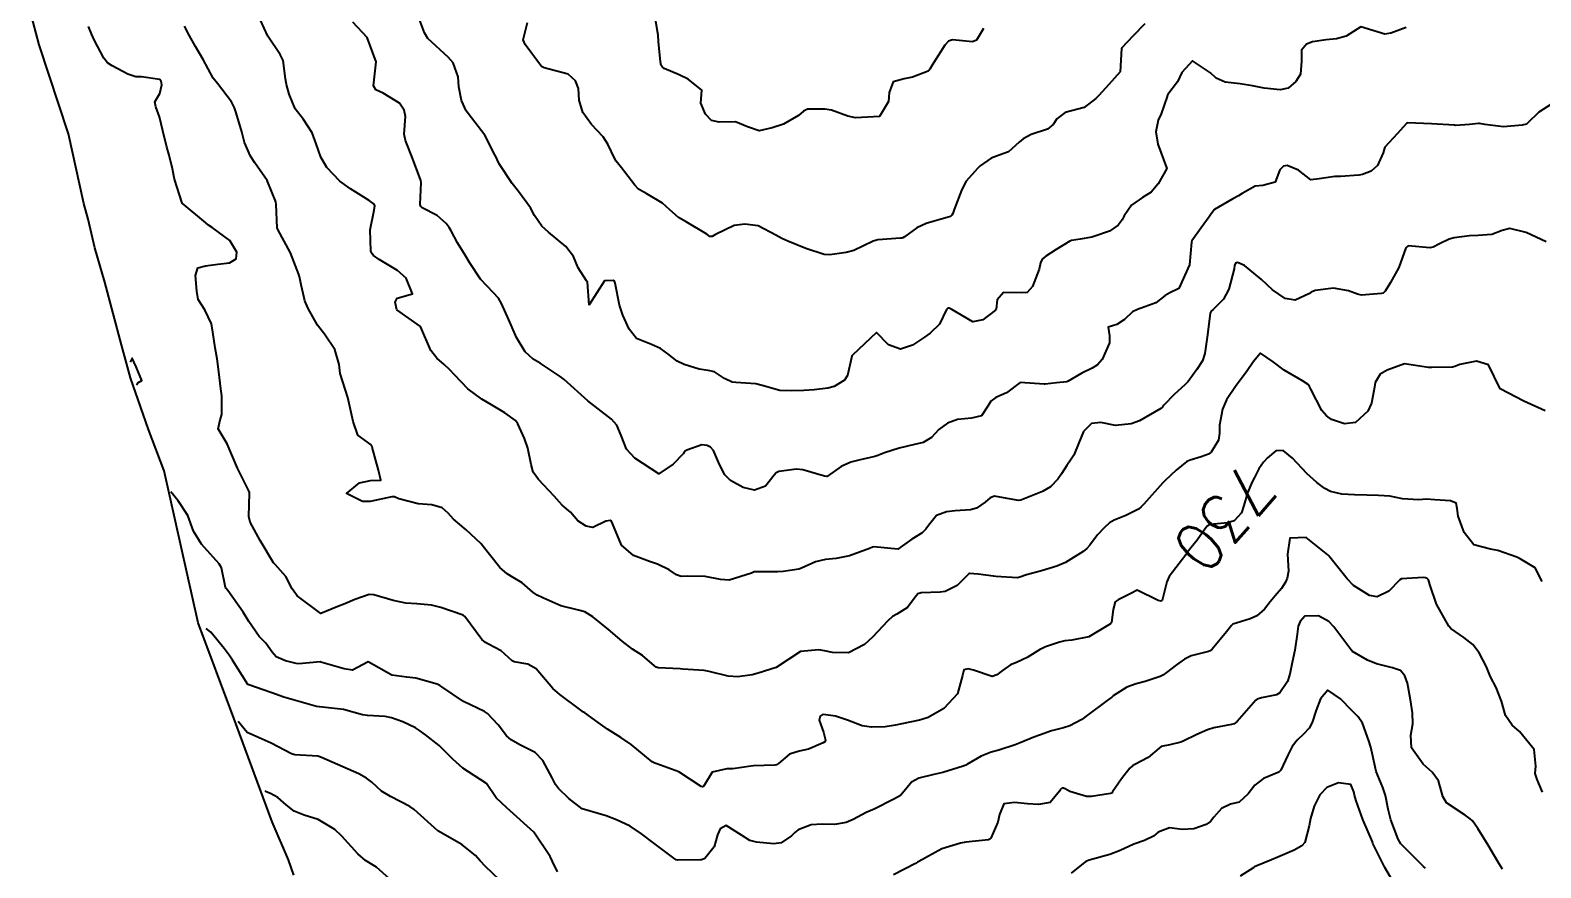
# Model space of a CAD drawing. Header units: metres. Extents: x 318500 to 325275, y 7408834 to 7428799.
# Drawn here: x 319979.1 to 320105, y 7412549.9 to 7412619.7 of the extents above; entities that cross this region are included whole.
import ezdxf
from ezdxf.enums import TextEntityAlignment as Align

# ---------------------------------------------------------------- set-up
doc = ezdxf.new("R2010")
doc.units = ezdxf.units.M
doc.header["$MEASUREMENT"] = 0
for name, color, linetype in [('Area', 45, 'Continuous'), ('Cotas', 45, 'Continuous'), ('Curvas de Nivel 1m', 11, 'Continuous'), ('Curvas de Nivel 5m', 15, 'Continuous')]:
    doc.layers.add(name, color=color, linetype=linetype)
doc.styles.add('Style-STANDARD', font='STANDARD.shx')

msp = doc.modelspace()

# ---------------------------------------------------------------- linework, layer by layer
at = {"layer": 'Area'}
msp.add_lwpolyline([(320001.07, 7412549.3), (320000.64, 7412550.6), (319999.27, 7412553.76), (319996.08, 7412562.39), (319993.1, 7412570.34), (319990.26, 7412583), (319988.97, 7412586.43), (319987.47, 7412590.73), (319986.7, 7412593.49), (319985.32, 7412598.7), (319984.49, 7412601.56), (319983.93, 7412603.95), (319983.57, 7412605.27), (319982.3, 7412611.08), (319979.84, 7412618.48), (319979.1, 7412621.3)], dxfattribs=at)
at = {"layer": 'Curvas de Nivel 1m', "flags": 128}
for points, elevation in [([(320105.44, 7412602.08), (320103.77, 7412602.84), (320102.41, 7412603.17), (320101.77, 7412603.02), (320100.9, 7412602.69), (320099.76, 7412602.6), (320099.05, 7412602.56), (320097.76, 7412602.39), (320097.35, 7412602.29), (320096.54, 7412601.89), (320096.02, 7412601.62), (320095.75, 7412601.57), (320093.92, 7412601.74), (320093.74, 7412601.58), (320093.15, 7412599.93), (320092.45, 7412598.68), (320092.01, 7412597.95), (320091.85, 7412597.8), (320091.7, 7412597.77), (320090.03, 7412597.64), (320089.7, 7412597.7), (320088.95, 7412597.99), (320087.7, 7412598.22), (320086.17, 7412598.02), (320085.84, 7412597.89), (320085.7, 7412597.77), (320084.52, 7412597.21), (320083.69, 7412597.35), (320082.62, 7412598.07), (320081.71, 7412598.94), (320081.08, 7412599.46), (320080.29, 7412600.1), (320079.72, 7412600.36), (320079.55, 7412600.29), (320079.47, 7412600.11), (320079.44, 7412599.83), (320079, 7412598.12), (320078.53, 7412597.29), (320077.67, 7412596.42), (320077.52, 7412596.29), (320077.42, 7412596.14), (320077.24, 7412594.55), (320077.19, 7412594.14), (320076.99, 7412592.78), (320076.78, 7412592.15), (320076.32, 7412591.44), (320075.59, 7412590.43), (320075.47, 7412590.29), (320075.32, 7412590.16), (320074.42, 7412589.34), (320073.56, 7412588.45), (320073.45, 7412588.31), (320073.33, 7412588.19), (320071.55, 7412587.16), (320070.86, 7412586.91), (320069.55, 7412586.77), (320068.32, 7412587.03), (320067.55, 7412586.93), (320066.87, 7412586.28), (320066.49, 7412585.32), (320066.06, 7412584.29), (320065.84, 7412583.96), (320065.5, 7412583.43), (320065.05, 7412582.74), (320064.74, 7412582.31), (320064.12, 7412581.67), (320063.47, 7412581.26), (320061.65, 7412580.54), (320061.46, 7412580.51), (320059.9, 7412580.8), (320059.46, 7412580.87), (320059.1, 7412580.75), (320058.69, 7412580.39), (320057.96, 7412579.88), (320057.45, 7412579.75), (320056.19, 7412579.67), (320055.45, 7412579.58), (320054.63, 7412579.26), (320053.95, 7412578.45), (320053.75, 7412578.13), (320053.42, 7412577.84), (320052.58, 7412577.3), (320051.4, 7412576.48), (320049.4, 7412576.65), (320049.29, 7412576.63), (320049.04, 7412576.52), (320047.39, 7412575.91), (320046.26, 7412575.68), (320045.39, 7412575.6), (320044.53, 7412575.42), (320043.37, 7412574.88), (320043.16, 7412574.8), (320041.84, 7412574.61), (320041.37, 7412574.58), (320039.44, 7412574.57), (320039.37, 7412574.56), (320039.21, 7412574.48), (320037.36, 7412573.89), (320036.63, 7412573.95), (320035.36, 7412574.18), (320033.86, 7412574.22), (320033.36, 7412574.2), (320032.96, 7412574.32), (320032.35, 7412574.74), (320031.38, 7412575.23), (320030.71, 7412575.43), (320029.39, 7412575.93), (320028.37, 7412576.79), (320027.62, 7412578.61), (320027.54, 7412578.8), (320027.43, 7412578.85), (320027.07, 7412578.81), (320025.99, 7412578.26), (320025.42, 7412578.38), (320024.74, 7412578.84), (320024.13, 7412579.54), (320023.44, 7412580.13), (320022.77, 7412580.87), (320021.47, 7412582.26), (320021.02, 7412582.89), (320020.85, 7412583.53), (320020.57, 7412584.89), (320020.3, 7412585.68), (320019.74, 7412586.91), (320019.53, 7412587.18), (320018.65, 7412587.82), (320017.55, 7412588.48), (320016.74, 7412588.95), (320015.57, 7412589.83), (320014.47, 7412590.98), (320014.04, 7412591.43), (320013.6, 7412591.85), (320013, 7412592.39), (320012.49, 7412593.01), (320011.64, 7412595.02), (320009.66, 7412596.4), (320009.51, 7412597.04), (320009.67, 7412597.39), (320010.96, 7412597.74), (320010.44, 7412599.03), (320009.7, 7412599.69), (320008.17, 7412600.61), (320007.72, 7412600.92), (320007.59, 7412601.07), (320007.5, 7412601.29), (320007.42, 7412603.08), (320007.77, 7412604.7), (320007.82, 7412605.07), (320007.77, 7412605.22), (320007.35, 7412605.5), (320005.79, 7412606.48), (320004.9, 7412607.11), (320003.82, 7412608.27), (320003.32, 7412609.13), (320002.94, 7412610.23), (320002.6, 7412611.14), (320001.87, 7412612.25), (320001.19, 7412613.16), (320000.68, 7412614.38), (320000.47, 7412615.17), (320000.39, 7412615.65), (320000.17, 7412617.18), (319999.94, 7412617.68), (319998.9, 7412619.19), (319997.99, 7412621.2)], 732), ([(320105.35, 7412587.98), (320103.58, 7412588.81), (320101.59, 7412589.82), (320100.62, 7412591.83), (320099.62, 7412592.13), (320098.24, 7412591.86), (320097.81, 7412591.68), (320097.62, 7412591.64), (320095.91, 7412591.6), (320095.62, 7412591.61), (320093.62, 7412591.92), (320092.17, 7412591.38), (320091.61, 7412591.04), (320091.19, 7412590.36), (320091.12, 7412589.96), (320090.89, 7412588.64), (320090.56, 7412587.97), (320089.55, 7412587.03), (320088.63, 7412586.91), (320087.55, 7412587.28), (320087.12, 7412587.57), (320086.74, 7412588.01), (320085.83, 7412589.79), (320085.71, 7412590.03), (320085.59, 7412590.19), (320085.14, 7412590.49), (320083.61, 7412591.38), (320082.67, 7412592.07), (320081.63, 7412592.8), (320081.03, 7412592.09), (320080.47, 7412591.24), (320079.59, 7412590.11), (320078.79, 7412588.91), (320078.45, 7412588.13), (320078.22, 7412586.8), (320078.22, 7412586.13), (320078.12, 7412585.54), (320077.52, 7412584.56), (320077.28, 7412584.37), (320076.67, 7412584.15), (320075.77, 7412583.89), (320075.5, 7412583.76), (320074.61, 7412583.05), (320073.67, 7412582.19), (320073.48, 7412581.99), (320071.9, 7412580.21), (320071.69, 7412579.98), (320071.45, 7412579.79), (320070.4, 7412579.28), (320069.44, 7412578.88), (320069.04, 7412578.65), (320068.59, 7412578.25), (320068.03, 7412577.65), (320067.41, 7412576.8), (320067.16, 7412576.52), (320066.84, 7412576.28), (320065.39, 7412575.37), (320064.66, 7412575.04), (320063.38, 7412574.66), (320062.12, 7412574.34), (320061.58, 7412574.14), (320061.38, 7412574.08), (320059.57, 7412574.19), (320059.38, 7412574.21), (320058.11, 7412574.39), (320057.38, 7412574.43), (320057.33, 7412574.4), (320056.34, 7412573.44), (320055.36, 7412572.94), (320054.92, 7412572.88), (320053.36, 7412572.84), (320053.08, 7412572.74), (320052.85, 7412572.46), (320052.21, 7412571.6), (320051.33, 7412571.06), (320050.96, 7412570.85), (320050.58, 7412570.49), (320049.3, 7412569.15), (320048.97, 7412568.83), (320048.63, 7412568.52), (320047.28, 7412567.82), (320045.97, 7412567.87), (320045.28, 7412568.01), (320044.81, 7412568.09), (320043.28, 7412567.94), (320041.27, 7412566.62), (320039.77, 7412566.13), (320039.26, 7412566), (320038.07, 7412565.84), (320037.26, 7412565.88), (320035.69, 7412566.27), (320035.26, 7412566.35), (320033.5, 7412566.48), (320033.27, 7412566.49), (320031.43, 7412566.59), (320031.27, 7412566.63), (320031.12, 7412566.75), (320030.13, 7412567.62), (320029.28, 7412568.14), (320028.44, 7412568.79), (320027.3, 7412569.78), (320025.99, 7412570.82), (320025.33, 7412571.26), (320024.78, 7412571.38), (320023.33, 7412571.76), (320021.82, 7412572.4), (320021.35, 7412572.63), (320020.98, 7412572.89), (320020.11, 7412573.65), (320019.36, 7412574.1), (320018.85, 7412574.4), (320018.24, 7412574.93), (320017.39, 7412576.03), (320016.65, 7412576.95), (320015.42, 7412578.08), (320014.37, 7412578.98), (320013.92, 7412579.46), (320013.44, 7412579.92), (320012.58, 7412580.15), (320011.44, 7412580.24), (320009.82, 7412580.66), (320009.45, 7412580.82), (320009.23, 7412580.82), (320007.44, 7412580.45), (320006.8, 7412580.44), (320005.45, 7412581.1), (320006.55, 7412582), (320007.47, 7412582.19), (320008.31, 7412582.22), (320008.13, 7412583.06), (320007.61, 7412584.97), (320007.57, 7412585.07), (320007.55, 7412585.11), (320007.51, 7412585.16), (320006.4, 7412585.97), (320006.01, 7412587.09), (320005.56, 7412589.1), (320004.92, 7412591.11), (320004.85, 7412591.85), (320004.5, 7412593.11), (320003.63, 7412594.38), (320003.04, 7412595.13), (320002.28, 7412596.52), (320002, 7412597.15), (320001.92, 7412597.4), (320001.68, 7412598.5), (320001.57, 7412599.03), (320001.54, 7412599.15), (320001.48, 7412599.36), (320000.8, 7412601.16), (319999.75, 7412603.09), (319999.71, 7412603.18), (319999.69, 7412603.24), (319999.59, 7412605.18), (319999.56, 7412605.4), (319998.84, 7412607.19), (319997.82, 7412608.64), (319997.45, 7412609.21), (319996.97, 7412610.34), (319996.73, 7412611.22), (319996.28, 7412612.82), (319996.13, 7412613.23), (319995.89, 7412613.72), (319994.71, 7412615.25), (319994.36, 7412615.7), (319993.92, 7412616.47), (319993.52, 7412617.26), (319992.89, 7412618.33), (319992.34, 7412619.28), (319991.97, 7412620.03)], 731), ([(320105.91, 7412613.57), (320104.81, 7412612.86), (320103.88, 7412611.95), (320103.79, 7412611.88), (320103.43, 7412611.8), (320101.88, 7412611.66), (320100.32, 7412611.84), (320099.88, 7412611.92), (320099.8, 7412611.92), (320099.03, 7412611.85), (320097.88, 7412611.77), (320097.78, 7412611.78), (320095.88, 7412611.9), (320093.88, 7412611.98), (320093.84, 7412611.96), (320093.79, 7412611.92), (320093.01, 7412611.07), (320092, 7412609.95), (320091.95, 7412609.86), (320091.85, 7412609.49), (320091.37, 7412608.42), (320090.84, 7412607.96), (320090.12, 7412607.68), (320089.82, 7412607.61), (320088.29, 7412607.52), (320087.82, 7412607.52), (320086.52, 7412607.32), (320085.82, 7412607.23), (320084.78, 7412608.05), (320083.84, 7412608.42), (320083.53, 7412608.37), (320083.25, 7412608.07), (320082.84, 7412607.05), (320081.81, 7412606.76), (320081.18, 7412606.72), (320080.11, 7412606.11), (320079.8, 7412605.89), (320079.32, 7412605.64), (320077.79, 7412604.77), (320077.52, 7412604.4), (320077.36, 7412604.14), (320076.69, 7412603.23), (320075.91, 7412602.16), (320075.87, 7412602.04), (320075.72, 7412600.16), (320074.83, 7412598.17), (320074.07, 7412597.81), (320073.69, 7412597.59), (320072.9, 7412596.99), (320071.67, 7412596.54), (320071.43, 7412596.47), (320070.97, 7412596.23), (320070.3, 7412595.59), (320069.65, 7412595.19), (320068.94, 7412594.96), (320069.04, 7412594.25), (320069.04, 7412593.66), (320068.44, 7412592.26), (320068.05, 7412591.82), (320067.61, 7412591.55), (320066.74, 7412591.14), (320065.59, 7412590.45), (320065.49, 7412590.4), (320064.63, 7412590.31), (320063.68, 7412590.22), (320063.59, 7412590.22), (320061.59, 7412590.35), (320060.45, 7412589.49), (320059.57, 7412589.1), (320059.16, 7412588.79), (320058.91, 7412588.39), (320058.37, 7412587.57), (320057.55, 7412587.37), (320056.39, 7412587.26), (320055.55, 7412586.97), (320054.83, 7412586.44), (320054.22, 7412585.76), (320053.52, 7412585.36), (320052.8, 7412585.18), (320051.52, 7412584.89), (320050.3, 7412584.5), (320049.75, 7412584.27), (320049.5, 7412584.18), (320048.16, 7412583.87), (320047.5, 7412583.72), (320046.69, 7412583.35), (320045.55, 7412582.56), (320045.51, 7412582.53), (320045.48, 7412582.52), (320045.3, 7412582.56), (320043.49, 7412583.08), (320042.95, 7412583.14), (320041.48, 7412582.95), (320041.27, 7412582.84), (320041.09, 7412582.62), (320040.38, 7412581.72), (320039.46, 7412581.38), (320038.51, 7412581.61), (320037.47, 7412582.19), (320036.96, 7412582.68), (320036.47, 7412583.71), (320036.05, 7412584.69), (320035.78, 7412584.96), (320035.51, 7412585.11), (320035.06, 7412585.16), (320033.82, 7412584.72), (320033.64, 7412584.59), (320033.51, 7412584.41), (320032.68, 7412583.54), (320031.48, 7412582.75), (320029.5, 7412584.05), (320028.78, 7412584.79), (320028.36, 7412585.95), (320028, 7412586.8), (320027.54, 7412587.31), (320025.56, 7412588.83), (320023.59, 7412590.59), (320023.26, 7412590.86), (320021.6, 7412591.96), (320021.02, 7412592.3), (320020.36, 7412592.9), (320019.63, 7412594.1), (320019.26, 7412594.92), (320018.99, 7412595.58), (320018.39, 7412596.93), (320018.12, 7412597.38), (320017.68, 7412597.85), (320016.62, 7412598.95), (320015.71, 7412600.35), (320015.35, 7412600.97), (320014.71, 7412602), (320014.19, 7412602.98), (320014.03, 7412603.27), (320013.76, 7412603.6), (320013.02, 7412604.26), (320011.77, 7412604.91), (320011.65, 7412605.02), (320011.61, 7412605.19), (320011.68, 7412607.02), (320011.66, 7412607.17), (320010.97, 7412609.03), (320010.37, 7412610.51), (320010.27, 7412611.04), (320010.39, 7412612.52), (320010.27, 7412613.04), (320009.89, 7412613.63), (320008.51, 7412614.45), (320007.91, 7412614.74), (320007.72, 7412615.07), (320007.93, 7412617.07), (320007.17, 7412619.08), (320005.98, 7412620.37)], 733), ([(320093.77, 7412619.92), (320092.48, 7412619.45), (320091.98, 7412619.38), (320089.99, 7412619.98), (320088.77, 7412619.2), (320087.97, 7412618.99), (320087.09, 7412618.89), (320085.97, 7412618.72), (320085.47, 7412618.54), (320085.05, 7412618.04), (320085.03, 7412617.12), (320084.95, 7412616.04), (320084.56, 7412615.42), (320083.92, 7412614.87), (320083.27, 7412614.72), (320081.92, 7412614.87), (320080.96, 7412615.06), (320079.93, 7412615.23), (320078.69, 7412615.36), (320077.93, 7412615.71), (320077.46, 7412616.14), (320075.95, 7412617.16), (320075.06, 7412616.17), (320074.7, 7412615.41), (320073.91, 7412614.33), (320073.86, 7412614.24), (320073.84, 7412614.19), (320073.34, 7412612.74), (320073.11, 7412612.2), (320072.9, 7412611.23), (320073.08, 7412610.2), (320073.83, 7412608.19), (320073.11, 7412606.9), (320072.51, 7412606.21), (320071.8, 7412605.77), (320070.89, 7412605.12), (320070.27, 7412604.24), (320070.1, 7412603.91), (320069.77, 7412603.45), (320069.05, 7412602.96), (320067.75, 7412602.52), (320067.56, 7412602.47), (320066.61, 7412602.29), (320065.87, 7412602.18), (320065.75, 7412602.13), (320064.6, 7412601.44), (320063.73, 7412600.87), (320063.42, 7412600.63), (320063.29, 7412600.33), (320063.19, 7412599.8), (320062.64, 7412598.34), (320062.17, 7412597.86), (320061.69, 7412597.82), (320060.22, 7412597.84), (320059.68, 7412597.24), (320059.59, 7412596.46), (320059.53, 7412596.38), (320058.49, 7412595.56), (320057.66, 7412595.41), (320055.9, 7412596.43), (320055.67, 7412596.55), (320055.57, 7412596.54), (320055.47, 7412596.43), (320054.88, 7412595.21), (320054.1, 7412594.45), (320053.64, 7412594.14), (320052.64, 7412593.46), (320051.63, 7412593.14), (320050.63, 7412593.49), (320049.64, 7412594.51), (320047.62, 7412592.62), (320047.58, 7412592.58), (320047.56, 7412592.54), (320047.21, 7412590.93), (320046.96, 7412590.55), (320046.11, 7412590.03), (320045.58, 7412589.89), (320044.42, 7412589.74), (320043.58, 7412589.69), (320042.53, 7412589.66), (320041.58, 7412589.68), (320040.11, 7412590.11), (320039.58, 7412590.25), (320037.91, 7412590.34), (320037.59, 7412590.37), (320036.97, 7412590.68), (320036.14, 7412591.24), (320035.6, 7412591.35), (320034.86, 7412591.45), (320033.6, 7412591.84), (320033.02, 7412592.14), (320032.23, 7412592.74), (320031.62, 7412593.18), (320030.87, 7412593.51), (320029.63, 7412594.02), (320029.01, 7412594.79), (320028.49, 7412595.96), (320028.21, 7412596.79), (320027.85, 7412598.63), (320027.8, 7412598.8), (320027.69, 7412598.86), (320026.97, 7412598.81), (320025.67, 7412596.83), (320025.55, 7412598.7), (320025.47, 7412598.83), (320024.77, 7412599.91), (320024.37, 7412600.85), (320023.73, 7412601.69), (320022.3, 7412602.87), (320021.75, 7412603.38), (320021.14, 7412604.26), (320020.79, 7412604.89), (320019.79, 7412606.26), (320019.26, 7412606.92), (320018.19, 7412608.57), (320018.01, 7412608.94), (320017.96, 7412609.06), (320017.83, 7412609.32), (320016.98, 7412610.95), (320015.87, 7412612.39), (320015.42, 7412612.97), (320015.04, 7412613.83), (320014.82, 7412614.98), (320014.76, 7412615.82), (320014.36, 7412616.98), (320013.94, 7412617.46), (320012.24, 7412619.02), (320011.97, 7412619.47), (320011.38, 7412621.03)], 734), ([(320058.54, 7412619.84), (320057.97, 7412618.87), (320057.64, 7412618.73), (320055.97, 7412618.89), (320055.62, 7412618.78), (320055.32, 7412618.44), (320054.27, 7412616.78), (320054.06, 7412616.46), (320054.02, 7412616.38), (320053.94, 7412616.28), (320052.63, 7412615.78), (320051.93, 7412615.64), (320051.02, 7412615.39), (320050.67, 7412614.5), (320050.64, 7412613.76), (320049.88, 7412612.51), (320047.88, 7412612.4), (320047.23, 7412612.55), (320045.89, 7412613.03), (320045.33, 7412613.13), (320043.89, 7412613.11), (320043.53, 7412612.95), (320043.13, 7412612.6), (320041.87, 7412611.87), (320040.92, 7412611.58), (320039.86, 7412611.32), (320038.88, 7412611.64), (320037.87, 7412612.06), (320036.52, 7412612.05), (320035.87, 7412612.19), (320035.37, 7412612.71), (320034.99, 7412613.61), (320035.08, 7412614.71), (320033.92, 7412615.62), (320033.18, 7412615.99), (320031.93, 7412616.52), (320031.79, 7412616.61), (320031.67, 7412616.75), (320031.62, 7412617.07), (320031.47, 7412618.76), (320031.42, 7412619.3), (320031.19, 7412620.76)], 736), ([(319987.96, 7412590.17), (319988.08, 7412590.32), (319988.4, 7412590.51), (319988.07, 7412591.33), (319987.93, 7412591.67), (319987.6, 7412592.38), (319987.42, 7412592.05)], 729), ([(320105.14, 7412556.23), (320104.67, 7412557.29), (320104.52, 7412557.77), (320104.56, 7412558.38), (320104.43, 7412559.77), (320103.21, 7412561.29), (320102.61, 7412561.8), (320102.04, 7412562.62), (320101.7, 7412563.81), (320101.26, 7412564.94), (320100.78, 7412565.82), (320100.45, 7412566.66), (320099.86, 7412567.83), (320099.31, 7412568.52), (320098.56, 7412569.1), (320097.48, 7412569.87), (320097.32, 7412570.06), (320096.28, 7412571.89), (320095.75, 7412573.52), (320095.62, 7412573.9), (320095.51, 7412574.03), (320095.38, 7412574.09), (320095.18, 7412574.1), (320093.38, 7412573.99), (320093.25, 7412573.92), (320092.33, 7412572.97), (320091.36, 7412572.49), (320090.72, 7412572.6), (320089.37, 7412573.44), (320088.84, 7412573.99), (320087.4, 7412575.81), (320087.31, 7412575.91), (320087.23, 7412576), (320085.42, 7412577.44), (320084.08, 7412577.39), (320083.88, 7412576.05), (320083.96, 7412574.63), (320083.86, 7412574.05), (320083.71, 7412573.71), (320083.37, 7412573.19), (320082.85, 7412572.58), (320082.43, 7412572.07), (320081.95, 7412571.47), (320081.33, 7412570.91), (320080.77, 7412570.65), (320079.32, 7412570.21), (320079.26, 7412570.17), (320079.21, 7412570.11), (320078.79, 7412569.59), (320077.6, 7412568.14), (320077.44, 7412567.99), (320077.3, 7412567.93), (320075.86, 7412567.58), (320075.29, 7412567.31), (320074.63, 7412566.82), (320073.8, 7412566.18), (320073.49, 7412565.96), (320073.26, 7412565.86), (320072.02, 7412565.45), (320071.26, 7412565.25), (320070.49, 7412564.98), (320069.34, 7412564.24), (320069.29, 7412564.19), (320069.24, 7412564.14), (320068.84, 7412563.85), (320067.22, 7412562.63), (320066.73, 7412562.28), (320065.75, 7412561.75), (320065.21, 7412561.59), (320064.2, 7412561.32), (320063.2, 7412560.97), (320062.73, 7412560.8), (320061.6, 7412560.34), (320061.31, 7412560.23), (320061.19, 7412560.18), (320059.83, 7412559.72), (320059.18, 7412559.56), (320058.34, 7412559.22), (320057.16, 7412558.52), (320057.08, 7412558.48), (320056.85, 7412558.4), (320055.15, 7412557.86), (320054.4, 7412557.69), (320053.15, 7412557.39), (320052.55, 7412557.06), (320052.07, 7412556.47), (320051.64, 7412555.96), (320051.12, 7412555.66), (320049.42, 7412554.82), (320049.11, 7412554.67), (320048.77, 7412554.52), (320047.68, 7412553.95), (320047.1, 7412553.7), (320046.12, 7412553.53), (320045.09, 7412553.55), (320044.17, 7412553.49), (320043.09, 7412553.08), (320042.81, 7412552.87), (320042.53, 7412552.6), (320041.69, 7412552), (320041.07, 7412551.91), (320039.64, 7412552.06), (320039.07, 7412552.21), (320038.38, 7412552.65), (320037.09, 7412553.45), (320036.6, 7412553.16), (320036.37, 7412552.68), (320036.09, 7412551.66), (320035.31, 7412550.69), (320035.12, 7412550.62), (320035.05, 7412550.6), (320034.95, 7412550.6), (320033.05, 7412550.57), (320032.92, 7412550.59), (320032.73, 7412550.72), (320031.07, 7412551.97), (320030.05, 7412552.76), (320029.09, 7412553.39), (320027.95, 7412553.93), (320027.1, 7412554.24), (320025.11, 7412554.83), (320023.99, 7412555.71), (320023.13, 7412556.53), (320022.87, 7412556.86), (320022.59, 7412557.41), (320021.82, 7412558.87), (320021.17, 7412559.52), (320019.91, 7412560.17), (320019.19, 7412560.58), (320018.79, 7412560.92), (320018.09, 7412561.82), (320017.21, 7412562.79), (320016.96, 7412562.94), (320015.22, 7412563.77), (320013.41, 7412564.99), (320013.24, 7412565.12), (320013.01, 7412565.22), (320011.25, 7412565.73), (320010.48, 7412565.8), (320009.25, 7412565.96), (320007.27, 7412567.07), (320005.96, 7412566.39), (320005.26, 7412566.51), (320003.32, 7412567.06), (320003.27, 7412567.07), (320001.5, 7412566.91), (320001.27, 7412566.93), (320000.37, 7412567.16), (319999.61, 7412567.51), (319999.28, 7412567.88), (319998.73, 7412568.63), (319998.19, 7412569.19), (319997.31, 7412570.43), (319996.85, 7412571.21), (319995.56, 7412573.01), (319995.4, 7412573.23), (319995.38, 7412573.26), (319995.35, 7412573.41), (319995.04, 7412574.91), (319994.86, 7412575.24), (319993.39, 7412576.88), (319992.72, 7412577.96), (319992.24, 7412579.27), (319991.44, 7412580.5), (319990.81, 7412581.24)], 729), ([(320101.79, 7412549.81), (320101.51, 7412550.26), (320101.07, 7412551), (320100.6, 7412551.82), (320099.73, 7412553.21), (320099.3, 7412553.84), (320099.11, 7412554.01), (320098.67, 7412554.3), (320097.13, 7412555.33), (320096.83, 7412555.87), (320096.45, 7412557.17), (320095.94, 7412557.89), (320095.17, 7412558.57), (320094.22, 7412559.91), (320094.15, 7412560.96), (320094.33, 7412561.91), (320094.3, 7412562.84), (320094.12, 7412563.91), (320093.87, 7412565.31), (320093.65, 7412565.92), (320093.28, 7412566.35), (320092.62, 7412566.59), (320091.28, 7412566.91), (320090.55, 7412567.22), (320089.3, 7412567.95), (320089.27, 7412567.98), (320089.16, 7412568.12), (320087.75, 7412570), (320087.33, 7412570.43), (320086.45, 7412570.9), (320085.33, 7412570.88), (320084.93, 7412570.43), (320084.77, 7412570.04), (320084.67, 7412569.39), (320084.48, 7412568.04), (320084.27, 7412567.03), (320084.06, 7412566.05), (320083.88, 7412565.43), (320083.25, 7412564.5), (320082.97, 7412564.34), (320081.71, 7412564.08), (320081.35, 7412563.97), (320081.24, 7412563.89), (320079.68, 7412562.1), (320079.42, 7412561.91), (320079.22, 7412561.85), (320077.75, 7412561.59), (320077.21, 7412561.43), (320076.32, 7412561.03), (320075.19, 7412560.46), (320074.98, 7412560.38), (320074.08, 7412560.18), (320073.35, 7412560.02), (320073.19, 7412559.9), (320072.27, 7412559.11), (320071.16, 7412558.52), (320070.96, 7412558.42), (320070.75, 7412558.22), (320070.04, 7412557.34), (320069.29, 7412556.24), (320069.23, 7412556.15), (320069.14, 7412556.11), (320067.55, 7412555.85), (320067.13, 7412555.85), (320065.74, 7412556.29), (320065.35, 7412556.5), (320065.14, 7412556.59), (320064.97, 7412556.47), (320064.87, 7412556.3), (320064.09, 7412555.35), (320063.12, 7412555.2), (320062.21, 7412555.24), (320061.12, 7412555.35), (320060.25, 7412555.24), (320059.89, 7412554.37), (320059.74, 7412553.73), (320059.15, 7412552.38), (320059.08, 7412552.3), (320058.96, 7412552.26), (320057.08, 7412552.05), (320056.64, 7412551.97), (320055.07, 7412551.51), (320053.15, 7412550.45), (320053.09, 7412550.41), (320053.05, 7412550.39), (320052.89, 7412550.29), (320051.04, 7412549.35)], 728), ([(320023.04, 7412549.59), (320022.64, 7412550.45), (320022.43, 7412550.86), (320021.08, 7412552.88), (320019.11, 7412554.67), (320018.81, 7412554.91), (320017.94, 7412555.75), (320017.13, 7412556.94), (320015.15, 7412558.21), (320014.33, 7412558.97), (320013.18, 7412560.11), (320012.05, 7412561.01), (320011.55, 7412561.37), (320011.2, 7412561.59), (320010.16, 7412562.07), (320009.2, 7412562.41), (320008.68, 7412562.52), (320007.21, 7412562.61), (320006.8, 7412562.67), (320005.21, 7412563.1), (320003.21, 7412563.32), (320002.97, 7412563.37), (320001.22, 7412563.86), (320000.24, 7412564.15), (319999.23, 7412564.49), (319997.24, 7412565.2), (319995.96, 7412567.22), (319995.69, 7412567.64), (319995.28, 7412568.19), (319994.15, 7412569.55), (319993.77, 7412569.85)], 728), ([(320095.38, 7412549.9), (320095.2, 7412550.04), (320095.06, 7412550.16), (320093.33, 7412551.92), (320093.09, 7412552.32), (320092.5, 7412553.93), (320092.26, 7412554.8), (320092.04, 7412555.94), (320091.83, 7412556.62), (320091.27, 7412557.95), (320091.17, 7412558.33), (320090.81, 7412559.96), (320090.66, 7412560.49), (320090.13, 7412561.97), (320089.76, 7412562.51), (320089.23, 7412563.02), (320088.3, 7412563.99), (320087.25, 7412564.73), (320086.62, 7412564.01), (320086.26, 7412563.05), (320085.94, 7412562.02), (320085.67, 7412561.56), (320085.21, 7412561.06), (320084.69, 7412560.55), (320084.27, 7412560.04), (320083.91, 7412559.32), (320083.33, 7412558.06), (320083.16, 7412557.88), (320081.88, 7412557.35), (320081.15, 7412556.8), (320080.61, 7412556.09), (320079.84, 7412555.39), (320079.13, 7412555.22), (320078.38, 7412554.86), (320077.73, 7412554.13), (320077.45, 7412553.79), (320077.1, 7412553.52), (320076.08, 7412553.17), (320075.09, 7412553.11), (320074.03, 7412553.24), (320073.09, 7412552.89), (320072.72, 7412552.56), (320071.95, 7412552.21), (320071.08, 7412551.9), (320069.94, 7412551.36), (320069.07, 7412551.03), (320067.35, 7412550.55), (320067.06, 7412550.44), (320066.84, 7412550.27), (320065.86, 7412549.47)], 727), ([(320018.22, 7412548.92), (320017.04, 7412550.04), (320016.6, 7412550.49), (320016.21, 7412550.94), (320015.06, 7412551.86), (320013.08, 7412552.99), (320011.11, 7412554.77), (320010.73, 7412555.02), (320009.12, 7412555.85), (320008.39, 7412556.32), (320007.57, 7412557.06), (320007.13, 7412557.4), (320006.48, 7412557.74), (320005.15, 7412558.34), (320003.37, 7412559.12), (320003.16, 7412559.2), (320003.06, 7412559.23), (320001.16, 7412559.34), (320000.89, 7412559.42), (319999.18, 7412560.31), (319997.19, 7412561.2), (319996.44, 7412562.11)], 727), ([(320093.03, 7412548.15), (320091.99, 7412549.94), (320091.69, 7412550.56), (320091.08, 7412551.79), (320091.02, 7412551.89), (320091, 7412551.95), (320090.95, 7412552.08), (320090.16, 7412553.96), (320089.61, 7412555.49), (320089.47, 7412555.98), (320089.41, 7412556.24), (320089.15, 7412556.87), (320088.14, 7412557), (320087.15, 7412556.61), (320086.58, 7412556.01), (320086.09, 7412555.05), (320085.79, 7412554.02), (320085.69, 7412553.43), (320085.31, 7412552.03), (320085.08, 7412551.74), (320084.43, 7412551.4), (320083.07, 7412550.8), (320082.55, 7412550.58), (320081.31, 7412550.08), (320081.14, 7412550), (320081.06, 7412549.95), (320079.92, 7412549.22)], 726), ([(320009.03, 7412549.04), (320007.95, 7412549.97), (320007.04, 7412550.52), (320006.41, 7412551.08), (320005.07, 7412552.57), (320004.48, 7412553.1), (320003.09, 7412553.94), (320001.93, 7412554.31), (320001.1, 7412554.64), (320000.43, 7412555.16), (319999.73, 7412555.78), (319999.12, 7412556.12), (319998.77, 7412556.24), (319998.67, 7412556.33)], 726)]:
    msp.add_lwpolyline(points, dxfattribs=dict(at, elevation=elevation))
at = {"layer": 'Curvas de Nivel 5m', "flags": 128}
for points, elevation in [([(320105.1, 7412573.76), (320104.52, 7412574.9), (320103.4, 7412575.59), (320103.27, 7412575.66), (320103, 7412575.8), (320101.41, 7412576.36), (320100.78, 7412576.46), (320099.41, 7412576.83), (320098.59, 7412577.85), (320098.09, 7412579.22), (320098.02, 7412579.86), (320097.92, 7412580.31), (320097.47, 7412580.48), (320096.16, 7412580.58), (320095.47, 7412580.63), (320094.79, 7412580.58), (320093.47, 7412580.67), (320092.4, 7412580.87), (320091.47, 7412580.95), (320090.48, 7412580.97), (320089.47, 7412581), (320088.4, 7412581.06), (320087.47, 7412581.26), (320086.98, 7412581.52), (320086.33, 7412582.02), (320085.49, 7412582.77), (320084.3, 7412584.05), (320083.52, 7412584.69), (320082.91, 7412584.67), (320082.2, 7412584.07), (320081.87, 7412583.71), (320081.5, 7412583.15), (320081.12, 7412582.45), (320080.93, 7412582.09), (320080.53, 7412581.16), (320080.23, 7412580.1), (320080.05, 7412579.5), (320079.44, 7412578.84), (320078.89, 7412578.67), (320077.44, 7412578.53), (320077.19, 7412578.39), (320077, 7412578.14), (320076.35, 7412577.22), (320075.48, 7412576.16), (320075.45, 7412576.11), (320075.4, 7412576), (320074.02, 7412574.18), (320073.81, 7412573.75), (320073.43, 7412572.19), (320073.39, 7412572.15), (320073.35, 7412572.13), (320073.09, 7412572.19), (320071.36, 7412573.04), (320070.81, 7412572.77), (320069.76, 7412572.24), (320069.52, 7412572.07), (320069.34, 7412571.45), (320069.2, 7412570.36), (320069.13, 7412570.24), (320067.31, 7412569.16), (320065.9, 7412568.89), (320065.31, 7412568.83), (320064.89, 7412568.72), (320063.71, 7412568.32), (320063.42, 7412568.19), (320063.3, 7412568.13), (320062.17, 7412567.45), (320061.28, 7412567.02), (320060.8, 7412566.84), (320060.12, 7412566.37), (320059.65, 7412565.99), (320059.26, 7412565.86), (320057.72, 7412566.4), (320057.27, 7412566.49), (320056.91, 7412566.41), (320056.79, 7412565.93), (320056.39, 7412564.41), (320055.23, 7412563.2), (320053.94, 7412562.45), (320053.41, 7412562.27), (320053.22, 7412562.22), (320051.75, 7412561.93), (320051.2, 7412561.81), (320050.36, 7412561.66), (320049.2, 7412561.63), (320048.42, 7412561.74), (320047.21, 7412562.23), (320046.22, 7412562.55), (320045.21, 7412562.69), (320045.09, 7412562.68), (320044.92, 7412562.56), (320044.86, 7412562.22), (320045.2, 7412561.22), (320045.39, 7412560.56), (320045.32, 7412560.42), (320045.19, 7412560.34), (320043.95, 7412559.81), (320043.18, 7412559.65), (320042.38, 7412559.39), (320041.45, 7412558.62), (320041.28, 7412558.49), (320041.16, 7412558.46), (320039.38, 7412558.41), (320039.16, 7412558.39), (320037.65, 7412558.16), (320037.15, 7412558.17), (320035.93, 7412557.9), (320035.2, 7412556.7), (320035.13, 7412556.66), (320035.01, 7412556.7), (320033.15, 7412557.92), (320031.32, 7412558.58), (320031.16, 7412558.63), (320030.92, 7412558.75), (320029.18, 7412560.19), (320028.31, 7412560.79), (320027.2, 7412561.48), (320026.43, 7412562.04), (320025.32, 7412562.83), (320025.21, 7412562.9), (320024.98, 7412563.06), (320023.23, 7412564.36), (320022.65, 7412564.87), (320021.26, 7412566.51), (320020.58, 7412566.89), (320019.43, 7412567.07), (320019.27, 7412567.16), (320018.35, 7412567.99), (320017.29, 7412568.55), (320017.03, 7412568.68), (320016.74, 7412568.95), (320015.32, 7412570.85), (320015.17, 7412570.96), (320013.33, 7412571.62), (320012.54, 7412571.8), (320011.33, 7412571.91), (320010.4, 7412571.97), (320009.34, 7412572.18), (320007.74, 7412572.67), (320007.34, 7412572.7), (320006.16, 7412572.27), (320005.33, 7412571.92), (320004.74, 7412571.69), (320003.32, 7412571.12), (320001.34, 7412572.58), (320000.93, 7412573.16), (320000.4, 7412574.2), (319999.51, 7412575.18), (319999.37, 7412575.33), (319998.27, 7412577.19), (319997.42, 7412578.72), (319997.32, 7412579.2), (319997.39, 7412581.14), (319997.38, 7412581.2), (319997.31, 7412581.34), (319996.39, 7412583.22), (319995.51, 7412585.23), (319994.77, 7412586.49), (319994.94, 7412587.24), (319995.08, 7412587.69), (319995.07, 7412589.24), (319994.98, 7412589.83), (319994.81, 7412591.24), (319994.67, 7412592.32), (319994.53, 7412593.25), (319994.33, 7412594.55), (319994.2, 7412595.25), (319993.66, 7412596.41), (319993.09, 7412597.27), (319992.99, 7412597.96), (319992.89, 7412599.27), (319993.07, 7412599.9), (319993.7, 7412600.08), (319994.74, 7412600.2), (319995.71, 7412600.31), (319996.27, 7412600.66), (319996.33, 7412601.22), (319995.73, 7412602.17), (319994.26, 7412603.25), (319993.95, 7412603.46), (319993.75, 7412603.64), (319991.77, 7412605.28), (319991.12, 7412607.29), (319990.96, 7412608.15), (319990.68, 7412609.3), (319990.49, 7412609.95), (319990.16, 7412611.31), (319989.87, 7412612.49), (319989.56, 7412613.31), (319989.48, 7412613.72), (319989.9, 7412614.42), (319990.06, 7412615.16), (319990.05, 7412615.31), (319990.02, 7412615.42), (319989.91, 7412615.6), (319988.39, 7412615.81), (319987.91, 7412615.82), (319987.24, 7412616.03), (319985.92, 7412616.73), (319985.55, 7412616.99), (319985.25, 7412617.37), (319984.43, 7412618.9), (319984.21, 7412619.39), (319983.97, 7412620)], 730), ([(320071.99, 7412620.22), (320071, 7412619.21), (320070.06, 7412618.24), (320070.03, 7412618.17), (320069.94, 7412616.24), (320068.99, 7412615.19), (320068.15, 7412614.27), (320068.03, 7412614.14), (320067.91, 7412614.01), (320066.92, 7412613.26), (320065.89, 7412612.98), (320065.35, 7412612.84), (320064.66, 7412612.31), (320064.35, 7412611.84), (320063.87, 7412611.46), (320062.52, 7412611), (320061.86, 7412610.65), (320061.51, 7412610.36), (320060.64, 7412609.57), (320059.84, 7412609.3), (320059.18, 7412609.05), (320058.27, 7412608.4), (320058.05, 7412608.17), (320057.82, 7412607.92), (320057.11, 7412607.11), (320056.73, 7412606.42), (320056.11, 7412604.75), (320055.98, 7412604.43), (320055.91, 7412604.29), (320055.78, 7412604.18), (320054.43, 7412603.79), (320053.77, 7412603.6), (320053, 7412603.23), (320051.96, 7412602.48), (320051.82, 7412602.4), (320051.75, 7412602.38), (320051.63, 7412602.37), (320049.75, 7412602.25), (320049.36, 7412602.13), (320047.73, 7412601.34), (320047.11, 7412601.17), (320045.73, 7412600.98), (320045.27, 7412601.02), (320043.73, 7412601.51), (320042.23, 7412602.13), (320041.75, 7412602.34), (320041.24, 7412602.63), (320039.76, 7412603.39), (320038.66, 7412603.55), (320037.76, 7412603.42), (320036.2, 7412602.69), (320035.93, 7412602.51), (320035.75, 7412602.52), (320035.48, 7412602.7), (320033.76, 7412603.74), (320033.14, 7412604.11), (320032.41, 7412604.74), (320031.78, 7412605.29), (320030.49, 7412606.07), (320029.8, 7412606.47), (320029.5, 7412606.78), (320028.39, 7412608.23), (320027.94, 7412608.8), (320027.83, 7412608.99), (320027.25, 7412610.21), (320026.84, 7412610.82), (320025.87, 7412611.84), (320025.15, 7412612.84), (320024.86, 7412613.88), (320024.8, 7412614.85), (320024.55, 7412615.48), (320023.92, 7412616.04), (320022.36, 7412616.44), (320021.93, 7412616.56), (320021.72, 7412616.67), (320021.53, 7412616.89), (320020.35, 7412618.51), (320020.19, 7412618.91), (320020.54, 7412620.34)], 735)]:
    msp.add_lwpolyline(points, dxfattribs=dict(at, elevation=elevation))

# ---------------------------------------------------------------- texts
at = {"layer": 'Cotas', "style": 'Style-STANDARD'}
msp.add_text('730', height=4, rotation=229.1399, dxfattribs=at).set_placement((320078.62, 7412579.03, 730), align=Align.MIDDLE_CENTER)

doc.saveas('drawing.dxf')
